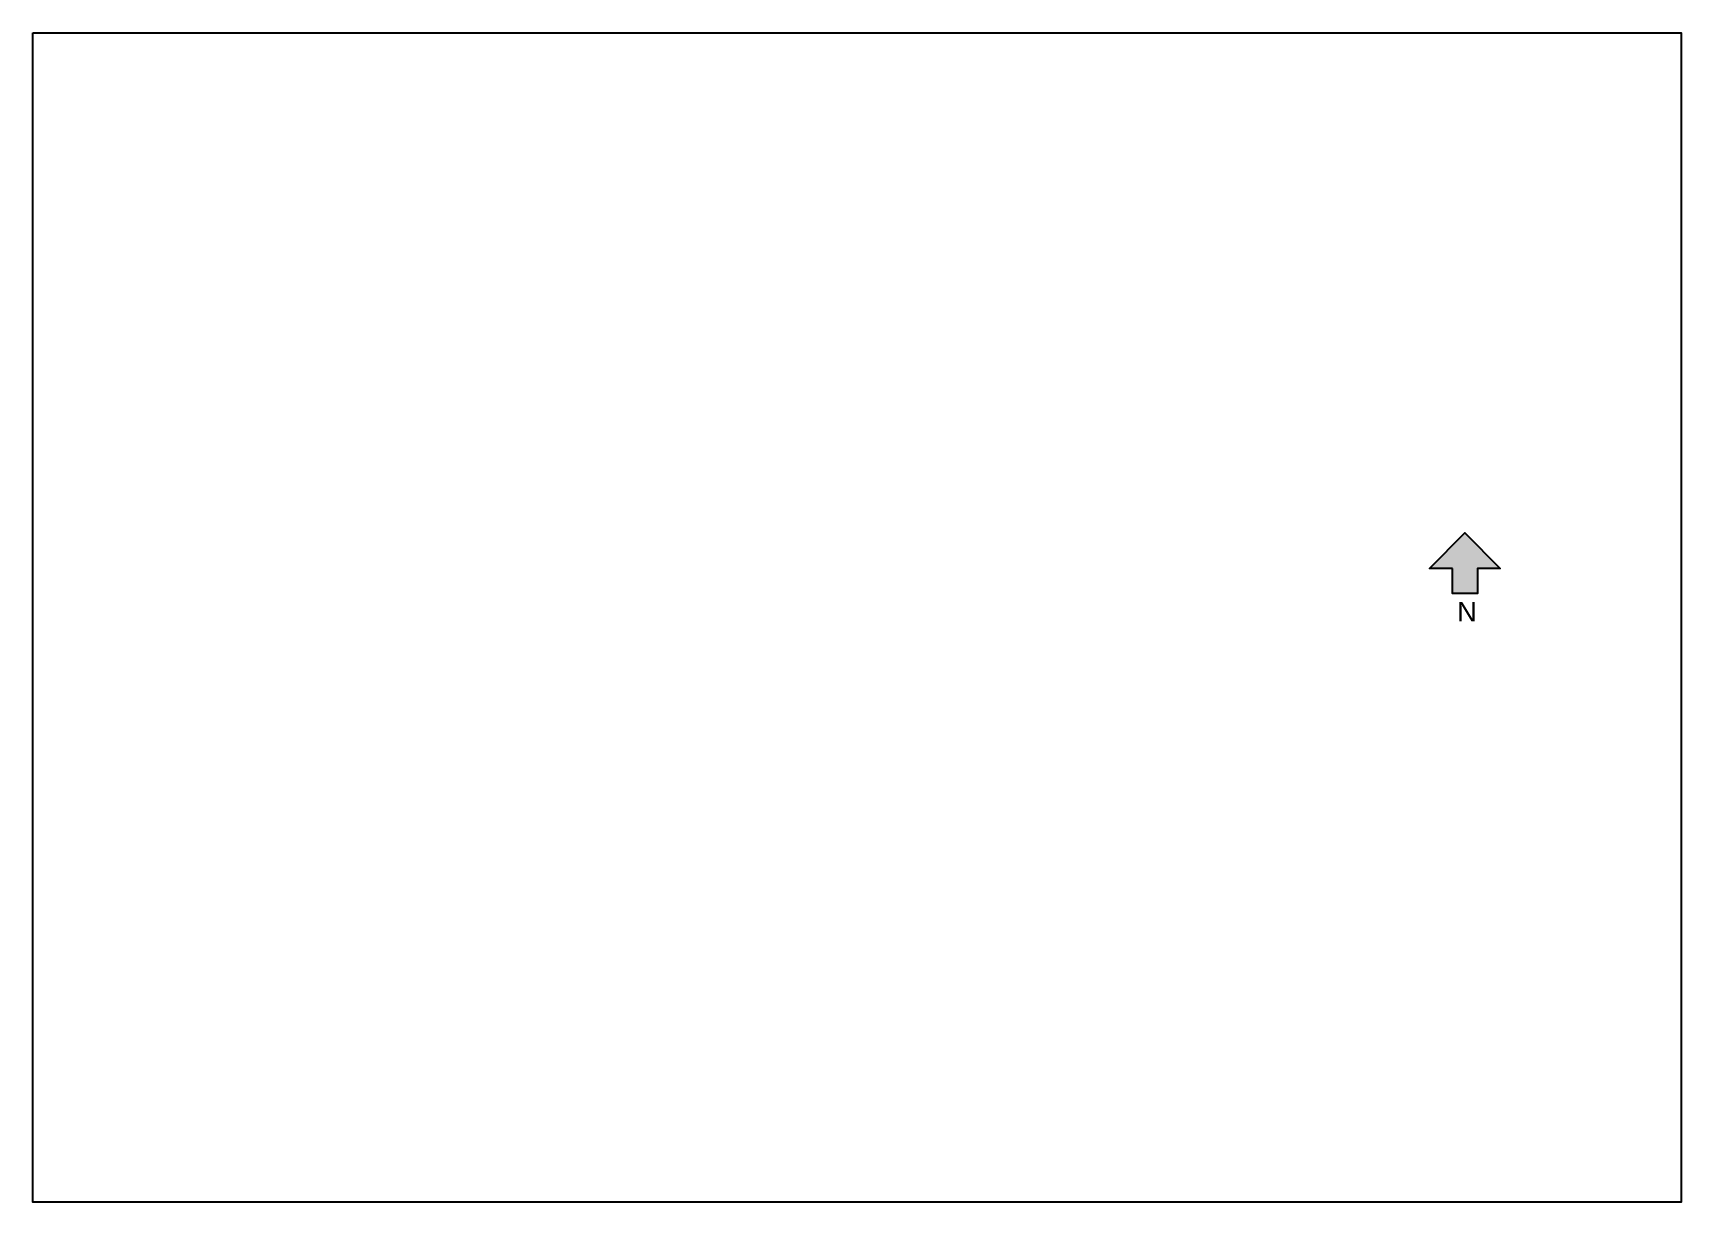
# Paper-space layout 'pav_sup' of a CAD drawing. Header units: metres, sheet in millimetres. Extents: x -210 to 86, y 297 to 507.
import ezdxf

# ---------------------------------------------------------------- set-up
doc = ezdxf.new("R2010")
doc.units = ezdxf.units.M
doc.header["$LTSCALE"] = 0.25
doc.layers.add('0_MRG_AUX', color=7, linetype='Continuous', true_color=0xecbcd1, plot=False)
doc.layers.add('ARQ_0_AREAS', color=7, linetype='Continuous', true_color=0x5a1694, plot=False)
for name, color, linetype in [('ARQ_METAL CT', 2, 'Continuous'), ('SIMB_01', 1, 'Continuous'), ('SIMB_PREENCHIMENTO', 253, 'Continuous')]:
    doc.layers.add(name, color=color, linetype=linetype)
doc.styles.add('Annot_3.5mm', font='arial.ttf', dxfattribs={"height": 3.5})

# ---------------------------------------------------------------- blocks, each defined once
blk = doc.blocks.new('norte')
at = {"layer": 'SIMB_PREENCHIMENTO'}
blk.add_hatch(color=256, dxfattribs=at).paths.add_polyline_path([(-6.36, -6.36), (-2.25, -6.36), (-2.25, -10.86), (2.25, -10.86), (2.25, -6.36), (6.36, -6.36), (0, 0)])
at = {"layer": 'SIMB_01'}
blk.add_lwpolyline([(-2.25, -6.36), (-6.36, -6.36), (0, 0), (6.36, -6.36), (2.25, -6.36), (2.25, -10.86), (-2.25, -10.86)], close=True, dxfattribs=at)
at = {"layer": 'SIMB_01', "insert": (-1.4, -12.39), "char_height": 3.5, "width": 3.7, "attachment_point": 1, "style": 'Annot_3.5mm'}
blk.add_mtext('N', dxfattribs=at)

psp = doc.layouts.new('pav_sup')

# ---------------------------------------------------------------- linework, layer by layer
at = {"layer": 'ARQ_0_AREAS'}
psp.add_lwpolyline([(-210, 507), (86, 507), (86, 297), (-210, 297)], close=True, dxfattribs=at)

# ---------------------------------------------------------------- block references
at = {"layer": 'ARQ_METAL CT'}
psp.add_blockref('norte', (47.18, 417.18), dxfattribs=at)

# ---------------------------------------------------------------- viewports
at = {"layer": '0_MRG_AUX'}
psp.add_viewport(center=(-62, 402), size=(296, 210), view_center_point=(47430.316, 23400.184), view_height=21, dxfattribs=at)

doc.saveas('drawing.dxf')
